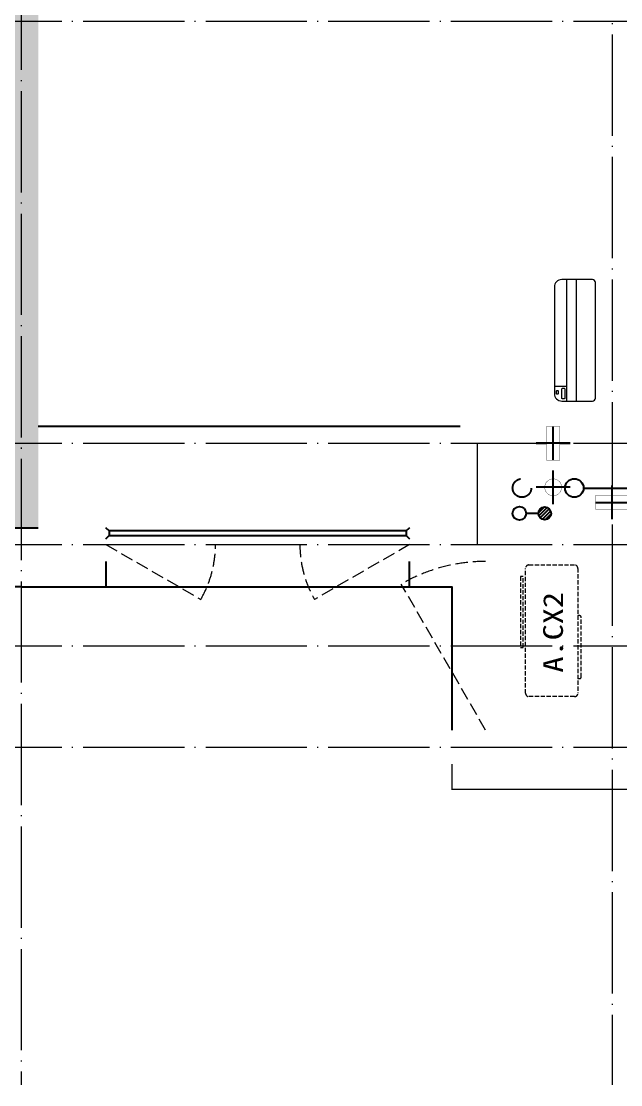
# Model space of a CAD drawing. Extents: x 27938 to 725830, y -209821 to 1628073.
# Drawn here: x 299517 to 303067, y 362324 to 368624 of the extents above; entities that cross this region are included whole.
import ezdxf

# ---------------------------------------------------------------- set-up
doc = ezdxf.new("R2010")
doc.units = 0
doc.header["$LTSCALE"] = 1000
doc.header["$MEASUREMENT"] = 0
doc.linetypes.add('DASH', pattern=[0.35, 0.25, -0.1])
doc.linetypes.add('DOTE', pattern=[2.42, 2, -0.2, 0.02, -0.2])
for name, color, linetype in [('3-栏杆1', 135, 'Continuous'), ('3.5方案汇报，与郭总、侯月琴确定户型_t8$0$2020.03.04 -1安徽标准化洋房户型(UA）_t8_t8$0$看线', 154, 'Continuous'), ('EQUIP_地漏', 7, 'Continuous'), ('VPIPE-凝结', 150, 'Continuous'), ('VPIPE-废水', 31, 'Continuous'), ('VPIPE-雨水', 4, 'DASH'), ('保温', 6, 'Continuous'), ('机电标识类', 1, 'Continuous'), ('看线', 251, 'Continuous')]:
    doc.layers.add(name, color=color, linetype=linetype)
for name, color, linetype, lineweight in [('DOTE', 19, 'DOTE', 9), ('WINDOW', 144, 'Continuous', 15), ('平面-空调室内机', 176, 'Continuous', 9), ('平面-空调预留孔', 173, 'Continuous', 15), ('空调', 76, 'Continuous', 13)]:
    doc.layers.add(name, color=color, linetype=linetype, lineweight=lineweight)
doc.styles.add('黑体', font='')
doc.styles.get('黑体').set_extended_font_data('SimHei')

# ---------------------------------------------------------------- blocks, each defined once
blk = doc.blocks.new('FGDGDRGSDGDG')
at = {"layer": 'DOTE', "linetype": 'DOTE', "ltscale": 0.3}
for p, q in [((517582.5, 529998.5), (517582.5, 513948.5)), ((521082.5, 522348.5), (521082.5, 513948.5)), ((488182.5, 520248.5), (546982.5, 520248.5)), ((488182.5, 517748.5), (546982.5, 517748.5)), ((520282.5, 517748.5), (520282.5, 517148.5)), ((488182.5, 517148.5), (546982.5, 517148.5)), ((488182.5, 516548.5), (546982.5, 516548.5)), ((488182.5, 515948.5), (546982.5, 515948.5))]:
    blk.add_line(p, q, dxfattribs=at)
blk = doc.blocks.new('ferre')
at = {"layer": '平面-空调预留孔', "linetype": 'DASH', "ltscale": 0.1}
for p, q in [((93392.7, 115403.5), (93392.7, 115393.5)), ((93402.7, 115383.5), (93755.6, 115383.5)), ((93765.6, 115393.5), (93765.6, 115403.5))]:
    blk.add_line(p, q, dxfattribs=at)
blk.add_lwpolyline([(93996.7, 115742.6), (93576.8, 115742.6), (93576.8, 115727.5), (93996.7, 115727.5)], close=True, dxfattribs=at)
blk.add_lwpolyline([(94045.9, 115403.5), (93305.9, 115403.5, -0.414214), (93285.9, 115423.5), (93285.9, 115693.5, -0.414214), (93305.9, 115713.5), (94045.9, 115713.5, -0.414214), (94065.9, 115693.5), (94065.9, 115423.5, -0.414214)], format="xyb", close=True, dxfattribs=at)
for centre, start, end in [((93402.7, 115393.5), 180, 270), ((93755.6, 115393.5), 270, 0)]:
    blk.add_arc(centre, 10, start, end, dxfattribs=at)
at = {"layer": '平面-空调预留孔', "color": 251, "linetype": 'DASH', "ltscale": 0.1, "true_color": 0x636466, "style": '黑体', "width": 1.2}
blk.add_text('A.CX2', height=117.05, dxfattribs=at).set_placement((93428.3, 115492.1))
blk = doc.blocks.new('fergve')
at = {"layer": '平面-空调预留孔', "linetype": 'DASH', "ltscale": 0.1}
blk.add_blockref('ferre', (25670, -60415.8), dxfattribs=at)
blk = doc.blocks.new('dongkong')
blk.add_wipeout([(-603756, 210771), (-603756, 210570.8), (-603836, 210570.8), (-603836, 210771)])
at = {"layer": '机电标识类', "color": 250, "linetype": 'DASH', "ltscale": 400}
for p, q in [((-603796, 210771), (-603796, 210570.8)), ((-603896, 210670.7), (-603696, 210670.7))]:
    blk.add_line(p, q, dxfattribs=at)
at = {"layer": '空调', "color": 6, "linetype": 'DASH', "const_width": 2}
blk.add_lwpolyline([(-603756, 210771), (-603756, 210570.8), (-603836, 210570.8), (-603836, 210771)], close=True, dxfattribs=at)
blk = doc.blocks.new('A$C001338C2')
for p, q in [((0, 248.6), (0, 22)), ((845, 303.6), (55, 303.6)), ((109.1, 214.8), (109.1, 303.6)), ((900, 22), (900, 248.6)), ((22, 0), (878, 0))]:
    blk.add_line(p, q)
at = {"lineweight": 5}
for p, q in [((900, 214.8), (0, 214.8)), ((900, 143.2), (0, 143.2))]:
    blk.add_line(p, q, dxfattribs=at)
for points in [[(89.2, 226.4), (22.2, 226.4, -0.414214), (16.7, 231.9), (16.7, 243.1, -0.414214), (22.2, 248.6), (89.2, 248.6, -0.414214), (94.7, 243.1), (94.7, 231.9, -0.414214)], [(73.1, 275), (56.8, 275, -0.414214), (51.3, 280.5), (51.3, 283.4, -0.414214), (56.8, 288.9), (73.1, 288.9, -0.414214), (78.6, 283.4), (78.6, 280.5, -0.414214)]]:
    blk.add_lwpolyline(points, format="xyb", close=True)
for centre, radius, start, end in [((55, 248.6), 55, 90, 180), ((845, 248.6), 55, 360, 90), ((22, 22), 22, 180, 270), ((878, 22), 22, 270, 360)]:
    blk.add_arc(centre, radius, start, end)
blk = doc.blocks.new('GGDGDGDG')
at = {"layer": '机电标识类', "color": 250, "linetype": 'DASH', "ltscale": 400}
for p, q in [((704092.5, 766289.8), (704092.5, 766489.8)), ((704192.5, 766389.8), (703992.5, 766389.8))]:
    blk.add_line(p, q, dxfattribs=at)
at = {"layer": '空调', "color": 1, "linetype": 'DASH', "const_width": 2}
blk.add_lwpolyline([(704042.5, 766389.8, 0.999999), (704142.5, 766389.8, 0.999999), (704042.5, 766389.8)], format="xyb", dxfattribs=at)
blk = doc.blocks.new('$TwtSys$00000141')
at = {"color": 1}
for p, q in [((-47.1, 3.8), (-5, 45.9)), ((-47.1, 3.8), (-5, 45.9)), ((-43.6, -17.5), (17.5, 43.6)), ((-43.6, -17.5), (17.5, 43.6)), ((-33.2, -33.2), (33.2, 33.2)), ((-33.2, -33.2), (33.2, 33.2)), ((-16.2, -43.5), (43.8, 16.4)), ((-16.2, -43.5), (43.8, 16.4)), ((5.7, -46.1), (46.1, -5.7)), ((5.7, -46.1), (46.1, -5.7))]:
    blk.add_line(p, q, dxfattribs=at)
blk.add_circle((0, 0), 47, dxfattribs=at)
blk.add_circle((0, 0), 47, dxfattribs=at)
blk = doc.blocks.new('A$C6C4C4DE5')
at = {"layer": '保温', "linetype": 'Continuous', "ltscale": 10}
h = blk.add_hatch(dxfattribs=at)
h.set_pattern_fill('HEX', color=251, scale=10, angle=90, style=0)
h.set_pattern_definition([(90, (-503782.47, -516048.461), (-16.49778, 1e-15), [9.525, -19.05]), (210, (-503782.47, -516048.461), (8.24889, -14.2874966), [9.525, -19.05]), (150, (-503782.47, -516038.936), (-8.24889, -14.2874966), [9.525, -19.05])])
edge = h.paths.add_edge_path()
edge.add_line((200, 5000), (0, 5000))
edge.add_line((0, 5000), (0.1, 0))
edge.add_line((0.1, 0), (200.1, 0))
edge.add_line((200.1, 0), (200, 5000))
at = {"layer": '保温', "color": 251, "linetype": 'ByBlock', "ltscale": 10}
blk.add_line((0, 0), (200, 0), dxfattribs=at)

msp = doc.modelspace()

# ---------------------------------------------------------------- linework, layer by layer
at = {"color": 30, "const_width": 8}
msp.add_lwpolyline([(302066.6, 364223.7), (302066.6, 364073.7), (303216.6, 364073.7), (303216.6, 364223.7)], dxfattribs=at)
at = {"layer": '3-栏杆1', "color": 5}
for p, q in [((300036.8, 365605.9), (300016.6, 365623.7)), ((300016.6, 365623.7), (300036.8, 365605.9)), ((301796.3, 365605.9), (300036.8, 365605.9)), ((300036.8, 365605.9), (300036.8, 365576.7)), ((301796.3, 365605.9), (301816.6, 365623.7)), ((301816.6, 365623.7), (301796.3, 365605.9)), ((301796.3, 365605.9), (301796.3, 365576.7)), ((300016.6, 365556.8), (300036.8, 365576.7)), ((300036.8, 365576.6), (301796.3, 365576.6)), ((301796.3, 365576.7), (301816.6, 365556.8)), ((301816.6, 365556.8), (301796.3, 365576.7))]:
    msp.add_line(p, q, dxfattribs=at)
at = {"layer": '3.5方案汇报，与郭总、侯月琴确定户型_t8$0$2020.03.04 -1安徽标准化洋房户型(UA）_t8_t8$0$看线', "ltscale": 10}
msp.add_line((302116.6, 366223.7), (299616.6, 366223.7), dxfattribs=at)
at = {"layer": 'VPIPE-凝结', "ltscale": 0.1}
msp.add_lwpolyline([(302579, 365708.7), (302506.6, 365708.7)], dxfattribs=at)
at = {"layer": 'VPIPE-凝结'}
msp.add_circle((302466.6, 365708.7), 40, dxfattribs=at)
at = {"layer": 'VPIPE-废水'}
msp.add_circle((302791.6, 365858.7), 55, dxfattribs=at)
at = {"layer": 'VPIPE-雨水'}
msp.add_circle((302481.6, 365858.7), 55, dxfattribs=at)
at = {"layer": 'WINDOW', "color": 250, "linetype": 'DASH', "ltscale": 0.3}
for points in [[(300016.6, 365523.7), (300579.7, 365199.1, 0.131485), (300666.6, 365523.7)], [(301816.6, 365523.7), (301253.4, 365199.1, -0.131485), (301166.6, 365523.7)], [(302266.6, 364423.7), (301766.6, 365289.8, -0.131652), (302266.6, 365423.7)]]:
    msp.add_lwpolyline(points, format="xyb", dxfattribs=at)
at = {"layer": '看线', "color": 202, "ltscale": 0.5}
for points in [[(300016.6, 365423.7), (300016.6, 365273.7), (301816.6, 365273.7), (301816.6, 365423.7)], [(299516.6, 365273.7), (296966.6, 365273.7), (296966.6, 364423.7)], [(299516.6, 365273.7), (302066.6, 365273.7), (302066.6, 364423.7)]]:
    msp.add_lwpolyline(points, dxfattribs=at)

# ---------------------------------------------------------------- block references
for name, p in [('FGDGDRGSDGDG', (-218065.9, -151624.7)), ('A$C6C4C4DE5', (299416.6, 365623.7)), ('GGDGDGDG', (-401426, -400526.9))]:
    msp.add_blockref(name, p)
at = {"layer": 'EQUIP_地漏', "xscale": -0.8, "yscale": -0.8, "zscale": 0.8, "rotation": 180}
msp.add_blockref('$TwtSys$00000141', (302616.6, 365708.7), dxfattribs=at)
at = {"layer": '平面-空调预留孔', "xscale": 0.800000000046565, "yscale": 0.800000000046565, "zscale": 0.800000000046565, "rotation": 90.00000023343017}
msp.add_blockref('A$C001338C2', (302916.5, 366373.7), dxfattribs=at)
at = {"layer": '平面-空调预留孔', "rotation": 90}
msp.add_blockref('fergve', (357800.7, 245666.9), dxfattribs=at)

# ---------------------------------------------------------------- next in the draw order: block references
at = {"layer": '平面-空调室内机', "ltscale": 0.3, "xscale": -1, "rotation": 180}
msp.add_blockref('dongkong', (906462.5, 576794.5), dxfattribs=at)
at = {"layer": '平面-空调室内机', "ltscale": 0.3, "rotation": 89.99999999999999}
msp.add_blockref('dongkong', (513687.3, 969569.8), dxfattribs=at)

# ---------------------------------------------------------------- next in the draw order: linework, layer by layer
at = {"layer": 'VPIPE-凝结', "ltscale": 0.1}
msp.add_line((302846.6, 365858.7), (303186.6, 365858.7), dxfattribs=at)

# ---------------------------------------------------------------- next in the draw order: block references
at = {"layer": '平面-空调室内机', "ltscale": 0.3, "rotation": 180}
msp.add_blockref('dongkong', (-301129.6, 576794.5), dxfattribs=at)

doc.saveas('drawing.dxf')
